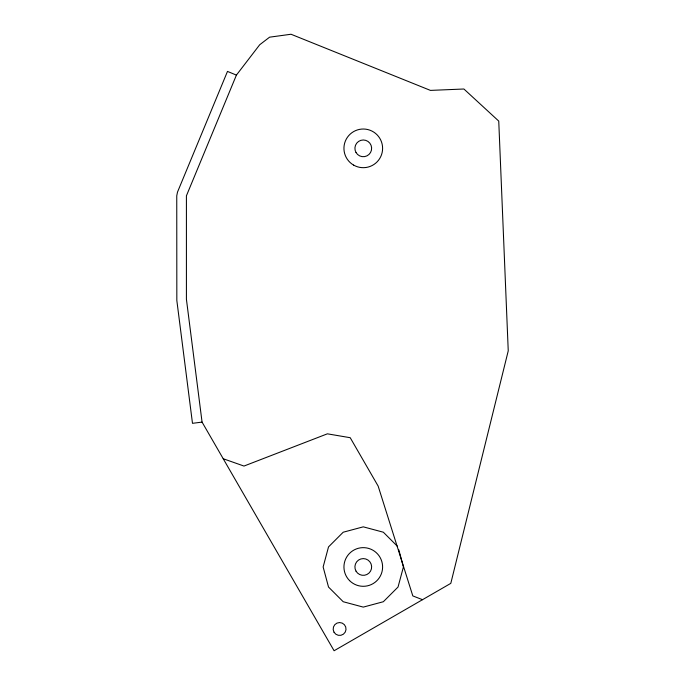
<?xml version="1.0" encoding="UTF-8"?>
<svg xmlns="http://www.w3.org/2000/svg" width="685" height="685" viewBox="0 0 685 685"><rect width="100%" height="100%" fill="white"/><g stroke="black" fill="none" stroke-linecap="round" stroke-linejoin="round"><path stroke-width="1.03" d="M236.411 75.102L186.414 195.807L186.414 299.259L202.066 422.106L334.092 650.75L450.807 583.355L508.244 350.84L498.748 121.091L463.908 89.007L430.437 90.394L291.031 34.25L269.582 37.178L259.692 44.765L236.411 75.102L227.488 71.411L177.492 192.117L176.756 195.807L176.833 300.475L192.485 423.321L202.066 422.106M223.216 458.736L243.98 466.057L327.379 433.828L350.215 437.706L378.163 486.119L412.815 595.916L422.525 599.692M397.3 546.168L383.343 532.211L363.273 526.842L343.202 532.219L328.517 546.904L323.14 566.974L328.517 587.045L343.211 601.73L363.273 607.107L383.343 601.73L398.036 587.036L403.414 566.974L398.841 549.918M353.606 165.094A19.334 19.334 0 0 0 382.607 148.345A19.334 19.334 0 0 0 353.606 131.606A19.334 19.334 0 0 0 353.606 165.094M356.029 152.532A8.374 8.374 0 0 0 370.525 152.532A8.374 8.374 0 0 0 363.273 139.98A8.374 8.374 0 0 0 356.029 152.532M334.015 632.204A6.439 6.439 0 0 0 345.171 632.204A6.439 6.439 0 0 0 339.589 622.545A6.439 6.439 0 0 0 334.015 632.204M349.607 580.649A19.334 19.334 0 0 0 381.947 571.975A19.334 19.334 0 0 0 358.272 548.3A19.334 19.334 0 0 0 349.607 580.649M356.029 571.162A8.374 8.374 0 0 0 370.525 571.162A8.374 8.374 0 0 0 363.273 558.6A8.374 8.374 0 0 0 356.029 571.162"/></g></svg>
